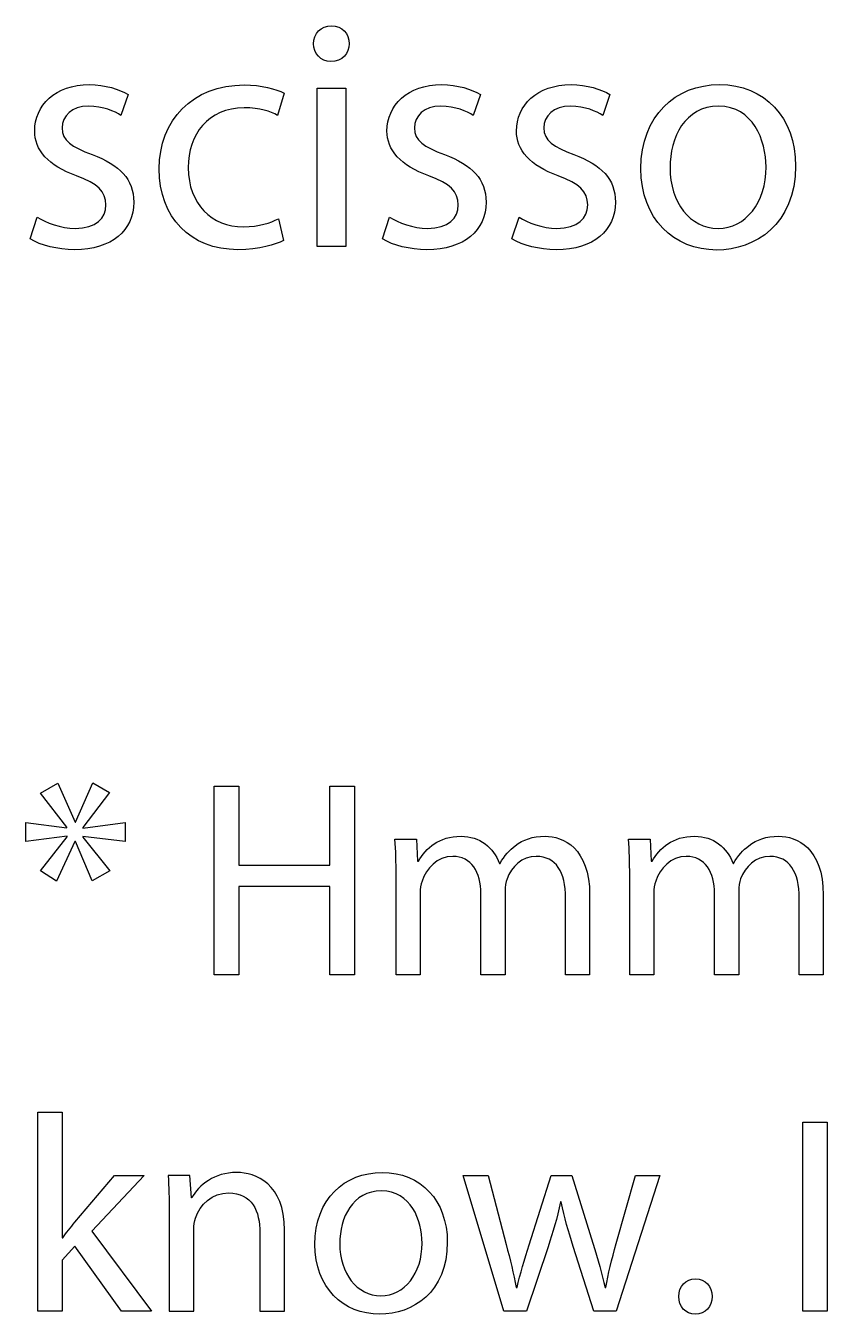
# Model space of a CAD drawing. Header units: millimetres. Extents: x -104 to 108, y -148 to 121.
# Drawn here: x 6.9 to 12.96, y 84.42 to 94.15 of the extents above; entities that cross this region are included whole.
import ezdxf

# ---------------------------------------------------------------- set-up
doc = ezdxf.new("R2010")
doc.units = ezdxf.units.MM
doc.header["$MEASUREMENT"] = 0
doc.layers.add('Capa 1', color=7, linetype='Continuous')

msp = doc.modelspace()

# ---------------------------------------------------------------- linework, layer by layer
at = {"layer": 'Capa 1', "color": 252}
for points, knots in [([(9.2127, 94.1505), (9.1337, 94.1505), (9.0768, 94.0912), (9.0768, 94.0146), (9.0768, 94.0146), (9.0769, 93.9407), (9.1312, 93.8813), (9.2077, 93.8813), (9.2077, 93.8813), (9.2942, 93.8814), (9.3485, 93.9406), (9.346, 94.0146), (9.346, 94.0146), (9.346, 94.0913), (9.2942, 94.1505), (9.2127, 94.1505)], [0, 0, 0, 0, 0.2, 0.2, 0.2, 0.2, 0.4, 0.4, 0.4, 0.4, 0.6, 0.6, 0.6, 0.6, 1, 1, 1, 1]), ([(6.9357, 92.5405), (7.0196, 92.4911), (7.1406, 92.4589), (7.2715, 92.4589), (7.2715, 92.4589), (7.5555, 92.459), (7.7185, 92.6071), (7.7185, 92.817), (7.7185, 92.817), (7.7185, 92.9948), (7.6123, 93.0985), (7.4048, 93.1775), (7.4048, 93.1775), (7.2493, 93.2369), (7.1777, 93.2812), (7.1777, 93.38), (7.1777, 93.38), (7.1777, 93.469), (7.2493, 93.543), (7.3777, 93.543), (7.3777, 93.543), (7.4888, 93.543), (7.5752, 93.5035), (7.6222, 93.4738), (7.6222, 93.4738), (7.6222, 93.4738), (7.6766, 93.6319), (7.6766, 93.6319), (7.6766, 93.6319), (7.6099, 93.6714), (7.5036, 93.706), (7.3826, 93.706), (7.3826, 93.706), (7.1259, 93.706), (6.9702, 93.5479), (6.9702, 93.3553), (6.9702, 93.3553), (6.9703, 93.2122), (7.0715, 93.0935), (7.2863, 93.017), (7.2863, 93.017), (7.4469, 92.9578), (7.5086, 92.9009), (7.5086, 92.7972), (7.5086, 92.7972), (7.5086, 92.6985), (7.4345, 92.6194), (7.2764, 92.6194), (7.2764, 92.6194), (7.1679, 92.6195), (7.0542, 92.6639), (6.99, 92.7058), (6.99, 92.7058), (6.99, 92.7058), (6.9357, 92.5405), (6.9357, 92.5405)], [0, 0, 0, 0, 0.066667, 0.066667, 0.066667, 0.066667, 0.133333, 0.133333, 0.133333, 0.133333, 0.2, 0.2, 0.2, 0.2, 0.266667, 0.266667, 0.266667, 0.266667, 0.333333, 0.333333, 0.333333, 0.333333, 0.4, 0.4, 0.4, 0.4, 0.466667, 0.466667, 0.466667, 0.466667, 0.533333, 0.533333, 0.533333, 0.533333, 0.6, 0.6, 0.6, 0.6, 0.666667, 0.666667, 0.666667, 0.666667, 0.733333, 0.733333, 0.733333, 0.733333, 0.8, 0.8, 0.8, 0.8, 0.866667, 0.866667, 0.866667, 0.866667, 1, 1, 1, 1]), ([(8.8124, 92.6911), (8.7506, 92.664), (8.6691, 92.6317), (8.5456, 92.6317), (8.5456, 92.6317), (8.3086, 92.6318), (8.1308, 92.8021), (8.1308, 93.0787), (8.1308, 93.0787), (8.1308, 93.3281), (8.2789, 93.5306), (8.553, 93.5306), (8.553, 93.5306), (8.6716, 93.5307), (8.7531, 93.5035), (8.8049, 93.4738), (8.8049, 93.4738), (8.8049, 93.4738), (8.8544, 93.6419), (8.8544, 93.6419), (8.8544, 93.6419), (8.795, 93.6714), (8.6815, 93.7035), (8.553, 93.7035), (8.553, 93.7035), (8.1629, 93.7036), (7.911, 93.4368), (7.911, 93.0688), (7.911, 93.0688), (7.911, 92.7035), (8.1456, 92.4589), (8.5061, 92.4589), (8.5061, 92.4589), (8.6667, 92.459), (8.7926, 92.4984), (8.8494, 92.528), (8.8494, 92.528), (8.8494, 92.528), (8.8124, 92.6911), (8.8124, 92.6911)], [0, 0, 0, 0, 0.090909, 0.090909, 0.090909, 0.090909, 0.181818, 0.181818, 0.181818, 0.181818, 0.272727, 0.272727, 0.272727, 0.272727, 0.363636, 0.363636, 0.363636, 0.363636, 0.454545, 0.454545, 0.454545, 0.454545, 0.545455, 0.545455, 0.545455, 0.545455, 0.636364, 0.636364, 0.636364, 0.636364, 0.727273, 0.727273, 0.727273, 0.727273, 0.818182, 0.818182, 0.818182, 0.818182, 1, 1, 1, 1]), ([(9.3214, 92.4836), (9.3214, 92.4836), (9.3214, 93.679), (9.3214, 93.679), (9.3214, 93.679), (9.3214, 93.679), (9.104, 93.679), (9.104, 93.679), (9.104, 93.679), (9.104, 93.679), (9.104, 92.4836), (9.104, 92.4836), (9.104, 92.4836), (9.104, 92.4836), (9.3214, 92.4836), (9.3214, 92.4836)], [0, 0, 0, 0, 0.2, 0.2, 0.2, 0.2, 0.4, 0.4, 0.4, 0.4, 0.6, 0.6, 0.6, 0.6, 1, 1, 1, 1]), ([(9.5978, 92.5405), (9.6818, 92.4911), (9.8028, 92.4589), (9.9336, 92.4589), (9.9336, 92.4589), (10.2176, 92.459), (10.3806, 92.6071), (10.3806, 92.817), (10.3806, 92.817), (10.3807, 92.9948), (10.2744, 93.0985), (10.067, 93.1775), (10.067, 93.1775), (9.9115, 93.2369), (9.8398, 93.2812), (9.8398, 93.38), (9.8398, 93.38), (9.8398, 93.469), (9.9114, 93.543), (10.0398, 93.543), (10.0398, 93.543), (10.151, 93.543), (10.2374, 93.5035), (10.2843, 93.4738), (10.2843, 93.4738), (10.2843, 93.4738), (10.3387, 93.6319), (10.3387, 93.6319), (10.3387, 93.6319), (10.272, 93.6714), (10.1658, 93.706), (10.0448, 93.706), (10.0448, 93.706), (9.788, 93.706), (9.6324, 93.5479), (9.6324, 93.3553), (9.6324, 93.3553), (9.6325, 93.2122), (9.7336, 93.0935), (9.9485, 93.017), (9.9485, 93.017), (10.109, 92.9578), (10.1707, 92.9009), (10.1707, 92.7972), (10.1707, 92.7972), (10.1707, 92.6985), (10.0966, 92.6194), (9.9386, 92.6194), (9.9386, 92.6194), (9.83, 92.6195), (9.7163, 92.6639), (9.6521, 92.7058), (9.6521, 92.7058), (9.6521, 92.7058), (9.5978, 92.5405), (9.5978, 92.5405)], [0, 0, 0, 0, 0.066667, 0.066667, 0.066667, 0.066667, 0.133333, 0.133333, 0.133333, 0.133333, 0.2, 0.2, 0.2, 0.2, 0.266667, 0.266667, 0.266667, 0.266667, 0.333333, 0.333333, 0.333333, 0.333333, 0.4, 0.4, 0.4, 0.4, 0.466667, 0.466667, 0.466667, 0.466667, 0.533333, 0.533333, 0.533333, 0.533333, 0.6, 0.6, 0.6, 0.6, 0.666667, 0.666667, 0.666667, 0.666667, 0.733333, 0.733333, 0.733333, 0.733333, 0.8, 0.8, 0.8, 0.8, 0.866667, 0.866667, 0.866667, 0.866667, 1, 1, 1, 1]), ([(10.5759, 92.5405), (10.6599, 92.4911), (10.7809, 92.4589), (10.9117, 92.4589), (10.9117, 92.4589), (11.1957, 92.459), (11.3587, 92.6071), (11.3587, 92.817), (11.3587, 92.817), (11.3588, 92.9948), (11.2525, 93.0985), (11.0451, 93.1775), (11.0451, 93.1775), (10.8896, 93.2369), (10.8179, 93.2812), (10.8179, 93.38), (10.8179, 93.38), (10.8179, 93.469), (10.8895, 93.543), (11.0179, 93.543), (11.0179, 93.543), (11.1291, 93.543), (11.2155, 93.5035), (11.2624, 93.4738), (11.2624, 93.4738), (11.2624, 93.4738), (11.3168, 93.6319), (11.3168, 93.6319), (11.3168, 93.6319), (11.2501, 93.6714), (11.1439, 93.706), (11.0229, 93.706), (11.0229, 93.706), (10.7661, 93.706), (10.6105, 93.5479), (10.6105, 93.3553), (10.6105, 93.3553), (10.6106, 93.2122), (10.7117, 93.0935), (10.9266, 93.017), (10.9266, 93.017), (11.0871, 92.9578), (11.1488, 92.9009), (11.1488, 92.7972), (11.1488, 92.7972), (11.1488, 92.6985), (11.0747, 92.6194), (10.9167, 92.6194), (10.9167, 92.6194), (10.8081, 92.6195), (10.6944, 92.6639), (10.6302, 92.7058), (10.6302, 92.7058), (10.6302, 92.7058), (10.5759, 92.5405), (10.5759, 92.5405)], [0, 0, 0, 0, 0.066667, 0.066667, 0.066667, 0.066667, 0.133333, 0.133333, 0.133333, 0.133333, 0.2, 0.2, 0.2, 0.2, 0.266667, 0.266667, 0.266667, 0.266667, 0.333333, 0.333333, 0.333333, 0.333333, 0.4, 0.4, 0.4, 0.4, 0.466667, 0.466667, 0.466667, 0.466667, 0.533333, 0.533333, 0.533333, 0.533333, 0.6, 0.6, 0.6, 0.6, 0.666667, 0.666667, 0.666667, 0.666667, 0.733333, 0.733333, 0.733333, 0.733333, 0.8, 0.8, 0.8, 0.8, 0.866667, 0.866667, 0.866667, 0.866667, 1, 1, 1, 1]), ([(12.144, 93.706), (11.813, 93.706), (11.5512, 93.4714), (11.5512, 93.0713), (11.5512, 93.0713), (11.5512, 92.6935), (11.8006, 92.4564), (12.1241, 92.4564), (12.1241, 92.4564), (12.4131, 92.4566), (12.7193, 92.649), (12.7193, 93.0911), (12.7193, 93.0911), (12.7193, 93.4567), (12.4871, 93.706), (12.1439, 93.706), (12.1439, 93.706), (12.1439, 93.706), (12.144, 93.706), (12.144, 93.706)], [0, 0, 0, 0, 0.166667, 0.166667, 0.166667, 0.166667, 0.333333, 0.333333, 0.333333, 0.333333, 0.5, 0.5, 0.5, 0.5, 0.666667, 0.666667, 0.666667, 0.666667, 1, 1, 1, 1]), ([(12.139, 93.543), (12.3958, 93.543), (12.497, 93.2862), (12.497, 93.0837), (12.497, 93.0837), (12.4971, 92.8146), (12.3414, 92.6194), (12.134, 92.6194), (12.134, 92.6194), (11.9217, 92.6195), (11.771, 92.817), (11.771, 93.0787), (11.771, 93.0787), (11.771, 93.3059), (11.8821, 93.543), (12.139, 93.543), (12.139, 93.543), (12.139, 93.543), (12.139, 93.543), (12.139, 93.543)], [0, 0, 0, 0, 0.166667, 0.166667, 0.166667, 0.166667, 0.333333, 0.333333, 0.333333, 0.333333, 0.5, 0.5, 0.5, 0.5, 0.666667, 0.666667, 0.666667, 0.666667, 1, 1, 1, 1]), ([(7.4088, 88.4303), (7.4088, 88.4303), (7.2797, 88.134), (7.2797, 88.134), (7.2797, 88.134), (7.2797, 88.134), (7.2754, 88.134), (7.2754, 88.134), (7.2754, 88.134), (7.2754, 88.134), (7.1441, 88.4281), (7.1441, 88.4281), (7.1441, 88.4281), (7.1441, 88.4281), (7.0151, 88.3541), (7.0151, 88.3541), (7.0151, 88.3541), (7.0151, 88.3541), (7.214, 88.0959), (7.214, 88.0959), (7.214, 88.0959), (7.214, 88.0959), (7.214, 88.0916), (7.214, 88.0916), (7.214, 88.0916), (7.214, 88.0916), (6.9028, 88.1318), (6.9028, 88.1318), (6.9028, 88.1318), (6.9028, 88.1318), (6.9028, 87.988), (6.9028, 87.988), (6.9028, 87.988), (6.9028, 87.988), (7.2162, 88.0281), (7.2162, 88.0281), (7.2162, 88.0281), (7.2162, 88.0281), (7.2162, 88.0239), (7.2162, 88.0239), (7.2162, 88.0239), (7.2162, 88.0239), (7.0151, 87.7657), (7.0151, 87.7657), (7.0151, 87.7657), (7.0151, 87.7657), (7.1357, 87.6895), (7.1357, 87.6895), (7.1357, 87.6895), (7.1357, 87.6895), (7.2733, 87.988), (7.2733, 87.988), (7.2733, 87.988), (7.2733, 87.988), (7.2775, 87.988), (7.2775, 87.988), (7.2775, 87.988), (7.2775, 87.988), (7.4045, 87.6915), (7.4045, 87.6915), (7.4045, 87.6915), (7.4045, 87.6915), (7.5378, 87.7677), (7.5378, 87.7677), (7.5378, 87.7677), (7.5378, 87.7677), (7.3346, 88.0217), (7.3346, 88.0217), (7.3346, 88.0217), (7.3346, 88.0217), (7.3346, 88.0261), (7.3346, 88.0261), (7.3346, 88.0261), (7.3346, 88.0261), (7.6543, 87.988), (7.6543, 87.988), (7.6543, 87.988), (7.6543, 87.988), (7.6543, 88.1318), (7.6543, 88.1318), (7.6543, 88.1318), (7.6543, 88.1318), (7.3346, 88.0896), (7.3346, 88.0896), (7.3346, 88.0896), (7.3346, 88.0896), (7.3346, 88.0937), (7.3346, 88.0937), (7.3346, 88.0937), (7.3346, 88.0937), (7.5358, 88.3583), (7.5358, 88.3583), (7.5358, 88.3583), (7.5358, 88.3583), (7.4088, 88.4303), (7.4088, 88.4303)], [0, 0, 0, 0, 0.04, 0.04, 0.04, 0.04, 0.08, 0.08, 0.08, 0.08, 0.12, 0.12, 0.12, 0.12, 0.16, 0.16, 0.16, 0.16, 0.2, 0.2, 0.2, 0.2, 0.24, 0.24, 0.24, 0.24, 0.28, 0.28, 0.28, 0.28, 0.32, 0.32, 0.32, 0.32, 0.36, 0.36, 0.36, 0.36, 0.4, 0.4, 0.4, 0.4, 0.44, 0.44, 0.44, 0.44, 0.48, 0.48, 0.48, 0.48, 0.52, 0.52, 0.52, 0.52, 0.56, 0.56, 0.56, 0.56, 0.6, 0.6, 0.6, 0.6, 0.64, 0.64, 0.64, 0.64, 0.68, 0.68, 0.68, 0.68, 0.72, 0.72, 0.72, 0.72, 0.76, 0.76, 0.76, 0.76, 0.8, 0.8, 0.8, 0.8, 0.84, 0.84, 0.84, 0.84, 0.88, 0.88, 0.88, 0.88, 0.92, 0.92, 0.92, 0.92, 1, 1, 1, 1]), ([(8.3274, 88.4071), (8.3274, 88.4071), (8.3274, 86.9803), (8.3274, 86.9803), (8.3274, 86.9803), (8.3274, 86.9803), (8.5116, 86.9803), (8.5116, 86.9803), (8.5116, 86.9803), (8.5116, 86.9803), (8.5116, 87.6492), (8.5116, 87.6492), (8.5116, 87.6492), (8.5116, 87.6492), (9.2015, 87.6492), (9.2015, 87.6492), (9.2015, 87.6492), (9.2015, 87.6492), (9.2015, 86.9803), (9.2015, 86.9803), (9.2015, 86.9803), (9.2015, 86.9803), (9.3879, 86.9803), (9.3879, 86.9803), (9.3879, 86.9803), (9.3879, 86.9803), (9.3879, 88.4071), (9.3879, 88.4071), (9.3879, 88.4071), (9.3879, 88.4071), (9.2015, 88.4071), (9.2015, 88.4071), (9.2015, 88.4071), (9.2015, 88.4071), (9.2015, 87.8102), (9.2015, 87.8102), (9.2015, 87.8102), (9.2015, 87.8102), (8.5116, 87.8102), (8.5116, 87.8102), (8.5116, 87.8102), (8.5116, 87.8102), (8.5116, 88.4071), (8.5116, 88.4071), (8.5116, 88.4071), (8.5116, 88.4071), (8.3274, 88.4071), (8.3274, 88.4071)], [0, 0, 0, 0, 0.076923, 0.076923, 0.076923, 0.076923, 0.153846, 0.153846, 0.153846, 0.153846, 0.230769, 0.230769, 0.230769, 0.230769, 0.307692, 0.307692, 0.307692, 0.307692, 0.384615, 0.384615, 0.384615, 0.384615, 0.461538, 0.461538, 0.461538, 0.461538, 0.538462, 0.538462, 0.538462, 0.538462, 0.615385, 0.615385, 0.615385, 0.615385, 0.692308, 0.692308, 0.692308, 0.692308, 0.769231, 0.769231, 0.769231, 0.769231, 0.846154, 0.846154, 0.846154, 0.846154, 1, 1, 1, 1]), ([(9.7012, 86.9803), (9.7012, 86.9803), (9.8832, 86.9803), (9.8832, 86.9803), (9.8832, 86.9803), (9.8832, 86.9803), (9.8832, 87.5984), (9.8832, 87.5984), (9.8832, 87.5984), (9.8832, 87.6302), (9.8874, 87.6619), (9.898, 87.6894), (9.898, 87.6894), (9.9276, 87.7826), (10.0123, 87.8757), (10.1287, 87.8757), (10.1287, 87.8757), (10.2705, 87.8757), (10.3425, 87.7571), (10.3425, 87.5942), (10.3425, 87.5942), (10.3425, 87.5942), (10.3426, 86.9803), (10.3426, 86.9803), (10.3426, 86.9803), (10.3426, 86.9803), (10.5245, 86.9803), (10.5245, 86.9803), (10.5245, 86.9803), (10.5245, 86.9803), (10.5245, 87.6133), (10.5245, 87.6133), (10.5245, 87.6133), (10.5245, 87.6471), (10.5309, 87.6809), (10.5394, 87.7063), (10.5394, 87.7063), (10.5712, 87.7975), (10.6537, 87.8757), (10.7595, 87.8757), (10.7595, 87.8757), (10.9098, 87.8757), (10.9817, 87.7571), (10.9817, 87.5603), (10.9817, 87.5603), (10.9817, 87.5603), (10.9817, 86.9803), (10.9817, 86.9803), (10.9817, 86.9803), (10.9817, 86.9803), (11.1638, 86.9803), (11.1638, 86.9803), (11.1638, 86.9803), (11.1638, 86.9803), (11.1638, 87.5836), (11.1638, 87.5836), (11.1638, 87.5836), (11.1638, 87.9392), (10.9627, 88.0281), (10.8272, 88.0281), (10.8272, 88.0281), (10.7299, 88.0281), (10.6621, 88.0027), (10.6007, 87.9561), (10.6007, 87.9561), (10.5585, 87.9245), (10.5182, 87.8799), (10.4864, 87.8228), (10.4864, 87.8228), (10.4864, 87.8228), (10.4823, 87.8229), (10.4823, 87.8229), (10.4823, 87.8229), (10.4378, 87.9435), (10.3319, 88.0281), (10.1922, 88.0281), (10.1922, 88.0281), (10.0229, 88.0281), (9.9276, 87.9371), (9.8705, 87.8397), (9.8705, 87.8397), (9.8705, 87.8397), (9.8641, 87.8397), (9.8641, 87.8397), (9.8641, 87.8397), (9.8641, 87.8397), (9.8557, 88.0048), (9.8557, 88.0048), (9.8557, 88.0048), (9.8557, 88.0048), (9.6927, 88.0048), (9.6927, 88.0048), (9.6927, 88.0048), (9.699, 87.9201), (9.7012, 87.8333), (9.7012, 87.7275), (9.7012, 87.7275), (9.7012, 87.7275), (9.7012, 86.9803), (9.7012, 86.9803)], [0, 0, 0, 0, 0.038462, 0.038462, 0.038462, 0.038462, 0.076923, 0.076923, 0.076923, 0.076923, 0.115385, 0.115385, 0.115385, 0.115385, 0.153846, 0.153846, 0.153846, 0.153846, 0.192308, 0.192308, 0.192308, 0.192308, 0.230769, 0.230769, 0.230769, 0.230769, 0.269231, 0.269231, 0.269231, 0.269231, 0.307692, 0.307692, 0.307692, 0.307692, 0.346154, 0.346154, 0.346154, 0.346154, 0.384615, 0.384615, 0.384615, 0.384615, 0.423077, 0.423077, 0.423077, 0.423077, 0.461538, 0.461538, 0.461538, 0.461538, 0.5, 0.5, 0.5, 0.5, 0.538462, 0.538462, 0.538462, 0.538462, 0.576923, 0.576923, 0.576923, 0.576923, 0.615385, 0.615385, 0.615385, 0.615385, 0.653846, 0.653846, 0.653846, 0.653846, 0.692308, 0.692308, 0.692308, 0.692308, 0.730769, 0.730769, 0.730769, 0.730769, 0.769231, 0.769231, 0.769231, 0.769231, 0.807692, 0.807692, 0.807692, 0.807692, 0.846154, 0.846154, 0.846154, 0.846154, 0.884615, 0.884615, 0.884615, 0.884615, 0.923077, 0.923077, 0.923077, 0.923077, 1, 1, 1, 1]), ([(11.4665, 86.9803), (11.4665, 86.9803), (11.6485, 86.9803), (11.6485, 86.9803), (11.6485, 86.9803), (11.6485, 86.9803), (11.6485, 87.5984), (11.6485, 87.5984), (11.6485, 87.5984), (11.6485, 87.6302), (11.6527, 87.6619), (11.6633, 87.6894), (11.6633, 87.6894), (11.6929, 87.7826), (11.7776, 87.8757), (11.894, 87.8757), (11.894, 87.8757), (12.0358, 87.8757), (12.1078, 87.7571), (12.1078, 87.5942), (12.1078, 87.5942), (12.1078, 87.5942), (12.1079, 86.9803), (12.1079, 86.9803), (12.1079, 86.9803), (12.1079, 86.9803), (12.2898, 86.9803), (12.2898, 86.9803), (12.2898, 86.9803), (12.2898, 86.9803), (12.2898, 87.6133), (12.2898, 87.6133), (12.2898, 87.6133), (12.2898, 87.6471), (12.2962, 87.6809), (12.3047, 87.7063), (12.3047, 87.7063), (12.3365, 87.7975), (12.419, 87.8757), (12.5248, 87.8757), (12.5248, 87.8757), (12.6751, 87.8757), (12.747, 87.7571), (12.747, 87.5603), (12.747, 87.5603), (12.747, 87.5603), (12.747, 86.9803), (12.747, 86.9803), (12.747, 86.9803), (12.747, 86.9803), (12.9291, 86.9803), (12.9291, 86.9803), (12.9291, 86.9803), (12.9291, 86.9803), (12.9291, 87.5836), (12.9291, 87.5836), (12.9291, 87.5836), (12.9291, 87.9392), (12.728, 88.0281), (12.5925, 88.0281), (12.5925, 88.0281), (12.4952, 88.0281), (12.4274, 88.0027), (12.366, 87.9561), (12.366, 87.9561), (12.3238, 87.9245), (12.2835, 87.8799), (12.2517, 87.8228), (12.2517, 87.8228), (12.2517, 87.8228), (12.2476, 87.8229), (12.2476, 87.8229), (12.2476, 87.8229), (12.2031, 87.9435), (12.0972, 88.0281), (11.9575, 88.0281), (11.9575, 88.0281), (11.7882, 88.0281), (11.6929, 87.9371), (11.6358, 87.8397), (11.6358, 87.8397), (11.6358, 87.8397), (11.6294, 87.8397), (11.6294, 87.8397), (11.6294, 87.8397), (11.6294, 87.8397), (11.621, 88.0048), (11.621, 88.0048), (11.621, 88.0048), (11.621, 88.0048), (11.458, 88.0048), (11.458, 88.0048), (11.458, 88.0048), (11.4643, 87.9201), (11.4665, 87.8333), (11.4665, 87.7275), (11.4665, 87.7275), (11.4665, 87.7275), (11.4665, 86.9803), (11.4665, 86.9803)], [0, 0, 0, 0, 0.038462, 0.038462, 0.038462, 0.038462, 0.076923, 0.076923, 0.076923, 0.076923, 0.115385, 0.115385, 0.115385, 0.115385, 0.153846, 0.153846, 0.153846, 0.153846, 0.192308, 0.192308, 0.192308, 0.192308, 0.230769, 0.230769, 0.230769, 0.230769, 0.269231, 0.269231, 0.269231, 0.269231, 0.307692, 0.307692, 0.307692, 0.307692, 0.346154, 0.346154, 0.346154, 0.346154, 0.384615, 0.384615, 0.384615, 0.384615, 0.423077, 0.423077, 0.423077, 0.423077, 0.461538, 0.461538, 0.461538, 0.461538, 0.5, 0.5, 0.5, 0.5, 0.538462, 0.538462, 0.538462, 0.538462, 0.576923, 0.576923, 0.576923, 0.576923, 0.615385, 0.615385, 0.615385, 0.615385, 0.653846, 0.653846, 0.653846, 0.653846, 0.692308, 0.692308, 0.692308, 0.692308, 0.730769, 0.730769, 0.730769, 0.730769, 0.769231, 0.769231, 0.769231, 0.769231, 0.807692, 0.807692, 0.807692, 0.807692, 0.846154, 0.846154, 0.846154, 0.846154, 0.884615, 0.884615, 0.884615, 0.884615, 0.923077, 0.923077, 0.923077, 0.923077, 1, 1, 1, 1]), ([(7.1781, 85.9433), (7.1781, 85.9433), (6.9939, 85.9433), (6.9939, 85.9433), (6.9939, 85.9433), (6.9939, 85.9433), (6.9939, 84.4403), (6.9939, 84.4403), (6.9939, 84.4403), (6.9939, 84.4403), (7.1781, 84.4403), (7.1781, 84.4403), (7.1781, 84.4403), (7.1781, 84.4403), (7.1781, 84.8257), (7.1781, 84.8257), (7.1781, 84.8257), (7.1781, 84.8257), (7.2733, 84.9314), (7.2733, 84.9314), (7.2733, 84.9314), (7.2733, 84.9314), (7.6267, 84.4403), (7.6267, 84.4403), (7.6267, 84.4403), (7.6267, 84.4403), (7.8533, 84.4403), (7.8533, 84.4403), (7.8533, 84.4403), (7.8533, 84.4403), (7.4024, 85.0436), (7.4024, 85.0436), (7.4024, 85.0436), (7.4024, 85.0436), (7.7982, 85.4648), (7.7982, 85.4648), (7.7982, 85.4648), (7.7982, 85.4648), (7.5739, 85.4648), (7.5739, 85.4648), (7.5739, 85.4648), (7.5739, 85.4648), (7.2733, 85.1114), (7.2733, 85.1114), (7.2733, 85.1114), (7.2437, 85.0753), (7.2076, 85.0309), (7.1822, 84.9949), (7.1822, 84.9949), (7.1822, 84.9949), (7.1781, 84.9949), (7.1781, 84.9949), (7.1781, 84.9949), (7.1781, 84.9949), (7.1781, 85.9433), (7.1781, 85.9433)], [0, 0, 0, 0, 0.066667, 0.066667, 0.066667, 0.066667, 0.133333, 0.133333, 0.133333, 0.133333, 0.2, 0.2, 0.2, 0.2, 0.266667, 0.266667, 0.266667, 0.266667, 0.333333, 0.333333, 0.333333, 0.333333, 0.4, 0.4, 0.4, 0.4, 0.466667, 0.466667, 0.466667, 0.466667, 0.533333, 0.533333, 0.533333, 0.533333, 0.6, 0.6, 0.6, 0.6, 0.666667, 0.666667, 0.666667, 0.666667, 0.733333, 0.733333, 0.733333, 0.733333, 0.8, 0.8, 0.8, 0.8, 0.866667, 0.866667, 0.866667, 0.866667, 1, 1, 1, 1]), ([(12.7748, 85.8671), (12.7748, 85.8671), (12.7748, 84.4403), (12.7748, 84.4403), (12.7748, 84.4403), (12.7748, 84.4403), (12.959, 84.4403), (12.959, 84.4403), (12.959, 84.4403), (12.959, 84.4403), (12.959, 85.8671), (12.959, 85.8671), (12.959, 85.8671), (12.959, 85.8671), (12.7748, 85.8671), (12.7748, 85.8671)], [0, 0, 0, 0, 0.2, 0.2, 0.2, 0.2, 0.4, 0.4, 0.4, 0.4, 0.6, 0.6, 0.6, 0.6, 1, 1, 1, 1]), ([(7.9868, 84.4403), (7.9868, 84.4403), (7.9867, 85.1875), (7.9867, 85.1875), (7.9867, 85.1875), (7.9867, 85.2933), (7.9846, 85.3801), (7.9783, 85.4648), (7.9783, 85.4648), (7.9783, 85.4648), (8.1434, 85.4648), (8.1434, 85.4648), (8.1434, 85.4648), (8.1434, 85.4648), (8.154, 85.2956), (8.154, 85.2956), (8.154, 85.2956), (8.154, 85.2956), (8.1582, 85.2955), (8.1582, 85.2955), (8.1582, 85.2955), (8.209, 85.3928), (8.3275, 85.4881), (8.4969, 85.4881), (8.4969, 85.4881), (8.6387, 85.4881), (8.8588, 85.4035), (8.8588, 85.0521), (8.8588, 85.0521), (8.8588, 85.0521), (8.8588, 84.4403), (8.8588, 84.4403), (8.8588, 84.4403), (8.8588, 84.4403), (8.6726, 84.4403), (8.6726, 84.4403), (8.6726, 84.4403), (8.6726, 84.4403), (8.6725, 85.0309), (8.6725, 85.0309), (8.6725, 85.0309), (8.6725, 85.196), (8.6112, 85.3337), (8.4355, 85.3336), (8.4355, 85.3336), (8.3127, 85.3336), (8.2175, 85.2468), (8.1857, 85.1431), (8.1857, 85.1431), (8.1772, 85.1198), (8.173, 85.088), (8.173, 85.0563), (8.173, 85.0563), (8.173, 85.0563), (8.173, 84.4403), (8.173, 84.4403), (8.173, 84.4403), (8.173, 84.4403), (7.9868, 84.4403), (7.9868, 84.4403)], [0, 0, 0, 0, 0.125, 0.125, 0.125, 0.125, 0.1875, 0.1875, 0.1875, 0.1875, 0.25, 0.25, 0.25, 0.25, 0.3125, 0.3125, 0.3125, 0.3125, 0.375, 0.375, 0.375, 0.375, 0.4375, 0.4375, 0.4375, 0.4375, 0.5, 0.5, 0.5, 0.5, 0.5625, 0.5625, 0.5625, 0.5625, 0.625, 0.625, 0.625, 0.625, 0.6875, 0.6875, 0.6875, 0.6875, 0.75, 0.75, 0.75, 0.75, 0.8125, 0.8125, 0.8125, 0.8125, 0.875, 0.875, 0.875, 0.875, 0.9375, 0.9375, 0.9375, 0.9375, 1, 1, 1, 1]), ([(9.5951, 85.4881), (9.3115, 85.4881), (9.0871, 85.287), (9.0871, 84.9441), (9.0871, 84.9441), (9.0871, 84.6203), (9.3009, 84.417), (9.5782, 84.417), (9.5782, 84.417), (9.8258, 84.4171), (10.0883, 84.5821), (10.0883, 84.961), (10.0883, 84.961), (10.0884, 85.2743), (9.8893, 85.4881), (9.5951, 85.4881), (9.5951, 85.4881), (9.5951, 85.4881), (9.5951, 85.4881), (9.5951, 85.4881)], [0, 0, 0, 0, 0.166667, 0.166667, 0.166667, 0.166667, 0.333333, 0.333333, 0.333333, 0.333333, 0.5, 0.5, 0.5, 0.5, 0.666667, 0.666667, 0.666667, 0.666667, 1, 1, 1, 1]), ([(10.2068, 85.4648), (10.2068, 85.4648), (10.5159, 84.4403), (10.5159, 84.4403), (10.5159, 84.4403), (10.5159, 84.4403), (10.6853, 84.4403), (10.6853, 84.4403), (10.6853, 84.4403), (10.6853, 84.4403), (10.8504, 84.9273), (10.8504, 84.9273), (10.8504, 84.9273), (10.8863, 85.0372), (10.918, 85.1431), (10.9434, 85.2658), (10.9434, 85.2658), (10.9434, 85.2658), (10.9477, 85.2658), (10.9477, 85.2658), (10.9477, 85.2658), (10.9731, 85.1452), (11.0027, 85.0436), (11.0387, 84.9293), (11.0387, 84.9293), (11.0387, 84.9293), (11.1953, 84.4403), (11.1953, 84.4403), (11.1953, 84.4403), (11.1953, 84.4403), (11.3647, 84.4403), (11.3647, 84.4403), (11.3647, 84.4403), (11.3647, 84.4403), (11.6949, 85.4648), (11.6949, 85.4648), (11.6949, 85.4648), (11.6949, 85.4648), (11.5108, 85.4648), (11.5108, 85.4648), (11.5108, 85.4648), (11.5108, 85.4648), (11.3647, 84.9505), (11.3647, 84.9505), (11.3647, 84.9505), (11.3308, 84.8298), (11.3033, 84.7218), (11.2863, 84.6181), (11.2863, 84.6181), (11.2863, 84.6181), (11.28, 84.6181), (11.28, 84.6181), (11.28, 84.6181), (11.2568, 84.7219), (11.2271, 84.8298), (11.189, 84.9526), (11.189, 84.9526), (11.189, 84.9526), (11.0302, 85.4648), (11.0302, 85.4648), (11.0302, 85.4648), (11.0302, 85.4648), (10.8736, 85.4648), (10.8736, 85.4648), (10.8736, 85.4648), (10.8736, 85.4648), (10.7064, 84.942), (10.7064, 84.942), (10.7064, 84.942), (10.6726, 84.832), (10.6386, 84.7218), (10.6154, 84.6181), (10.6154, 84.6181), (10.6154, 84.6181), (10.6091, 84.6181), (10.6091, 84.6181), (10.6091, 84.6181), (10.59, 84.7241), (10.5624, 84.8298), (10.5328, 84.9441), (10.5328, 84.9441), (10.5328, 84.9441), (10.3973, 85.4648), (10.3973, 85.4648), (10.3973, 85.4648), (10.3973, 85.4648), (10.2068, 85.4648), (10.2068, 85.4648)], [0, 0, 0, 0, 0.043478, 0.043478, 0.043478, 0.043478, 0.086957, 0.086957, 0.086957, 0.086957, 0.130435, 0.130435, 0.130435, 0.130435, 0.173913, 0.173913, 0.173913, 0.173913, 0.217391, 0.217391, 0.217391, 0.217391, 0.26087, 0.26087, 0.26087, 0.26087, 0.304348, 0.304348, 0.304348, 0.304348, 0.347826, 0.347826, 0.347826, 0.347826, 0.391304, 0.391304, 0.391304, 0.391304, 0.434783, 0.434783, 0.434783, 0.434783, 0.478261, 0.478261, 0.478261, 0.478261, 0.521739, 0.521739, 0.521739, 0.521739, 0.565217, 0.565217, 0.565217, 0.565217, 0.608696, 0.608696, 0.608696, 0.608696, 0.652174, 0.652174, 0.652174, 0.652174, 0.695652, 0.695652, 0.695652, 0.695652, 0.73913, 0.73913, 0.73913, 0.73913, 0.782609, 0.782609, 0.782609, 0.782609, 0.826087, 0.826087, 0.826087, 0.826087, 0.869565, 0.869565, 0.869565, 0.869565, 0.913043, 0.913043, 0.913043, 0.913043, 1, 1, 1, 1]), ([(9.5909, 85.3484), (9.811, 85.3484), (9.8978, 85.1282), (9.8978, 84.9547), (9.8978, 84.9547), (9.8979, 84.7241), (9.7645, 84.5567), (9.5867, 84.5567), (9.5867, 84.5567), (9.4046, 84.5568), (9.2755, 84.7261), (9.2755, 84.9504), (9.2755, 84.9504), (9.2756, 85.1452), (9.3708, 85.3484), (9.5909, 85.3484)], [0, 0, 0, 0, 0.2, 0.2, 0.2, 0.2, 0.4, 0.4, 0.4, 0.4, 0.6, 0.6, 0.6, 0.6, 1, 1, 1, 1]), ([(11.9616, 84.4171), (12.04, 84.4171), (12.0886, 84.4742), (12.0886, 84.5504), (12.0886, 84.5504), (12.0886, 84.6288), (12.0378, 84.6837), (11.9637, 84.6837), (11.9637, 84.6837), (11.8897, 84.6838), (11.8367, 84.6287), (11.8367, 84.5504), (11.8367, 84.5504), (11.8368, 84.4742), (11.8875, 84.417), (11.9616, 84.417), (11.9616, 84.417), (11.9616, 84.417), (11.9616, 84.4171), (11.9616, 84.4171)], [0, 0, 0, 0, 0.166667, 0.166667, 0.166667, 0.166667, 0.333333, 0.333333, 0.333333, 0.333333, 0.5, 0.5, 0.5, 0.5, 0.666667, 0.666667, 0.666667, 0.666667, 1, 1, 1, 1])]:
    msp.add_open_spline(points, degree=3, knots=knots, dxfattribs=at)

doc.saveas('drawing.dxf')
